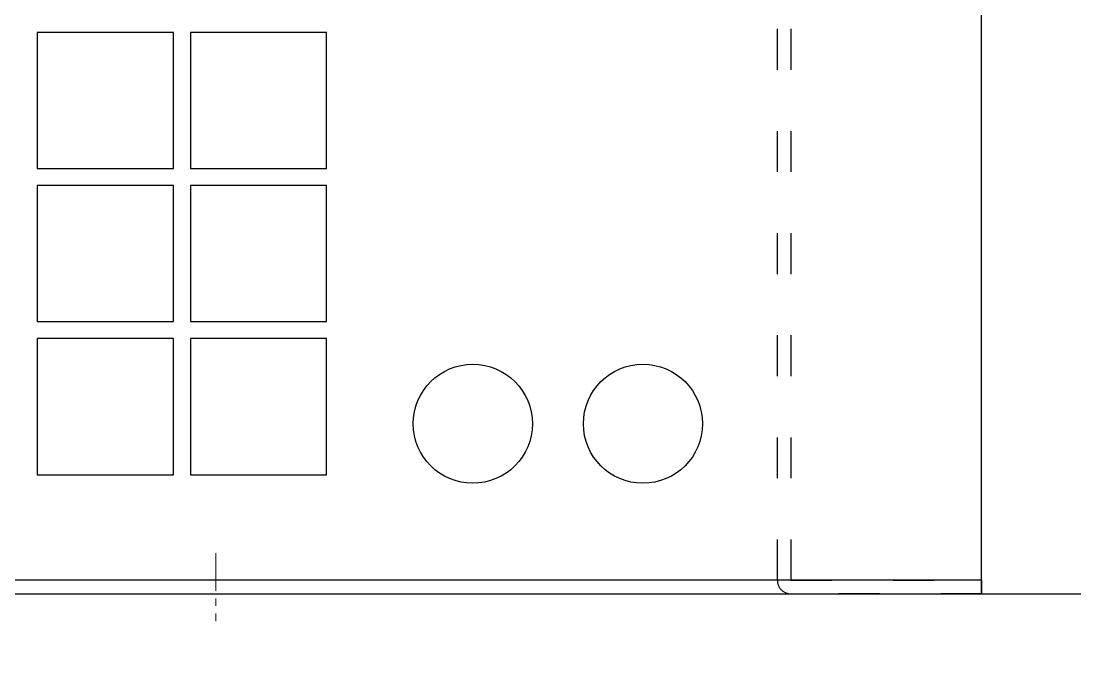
# Model space of a CAD drawing. Extents: x 59521 to 184406, y -1257 to 56672.
# Drawn here: x 71053 to 71362.7, y 17834.2 to 18022.5 of the extents above; entities that cross this region are included whole.
import ezdxf

# ---------------------------------------------------------------- set-up
doc = ezdxf.new("R2010")
doc.units = 0
doc.header["$MEASUREMENT"] = 0
doc.linetypes.add('ACAD_ISO03W100', pattern=[30, 12, -18])
doc.linetypes.add('CENTER', pattern=[50.8, 31.75, -6.35, 6.35, -6.35])
doc.layers.get('0').update_dxf_attribs({"linetype": 'CONTINUOUS'})
doc.layers.add('3中心线层', color=1, linetype='CENTER', lineweight=18)
doc.layers.add('THICK', color=7, linetype='CONTINUOUS', lineweight=0)

# ---------------------------------------------------------------- blocks, each defined once
blk = doc.blocks.new('sfsafsf')
at = {"color": 87}
blk.add_line((49935.25, -19915.5), (46935.25, -19915.5), dxfattribs=at)
for points in [[(46935.25, -19919.5), (49935.25, -19919.5), (49935.25, -19719.5), (46935.25, -19719.5)], [(49657.75, -19794.5), (49697.75, -19794.5), (49697.75, -19754.5), (49657.75, -19754.5)], [(49702.75, -19794.5), (49742.75, -19794.5), (49742.75, -19754.5), (49702.75, -19754.5)], [(49657.75, -19839.5), (49697.75, -19839.5), (49697.75, -19799.5), (49657.75, -19799.5)], [(49702.75, -19839.5), (49742.75, -19839.5), (49742.75, -19799.5), (49702.75, -19799.5)], [(49657.75, -19884.5), (49697.75, -19884.5), (49697.75, -19844.5), (49657.75, -19844.5)], [(49702.75, -19884.5), (49742.75, -19884.5), (49742.75, -19844.5), (49702.75, -19844.5)]]:
    blk.add_lwpolyline(points, close=True, dxfattribs=at)
at = {"color": 87, "linetype": 'ACAD_ISO03W100'}
blk.add_lwpolyline([(49879.25, -19719.5), (49935.25, -19719.5), (49935.25, -19723.5), (49879.25, -19723.5), (49879.25, -19915.5), (49935.25, -19915.5), (49935.25, -19919.5), (49879.25, -19919.5, -0.414214), (49875.25, -19915.5), (49875.25, -19723.5, -0.414214)], format="xyb", close=True, dxfattribs=at)
at = {"color": 87}
for centre in [(49785.75, -19869.5), (49835.75, -19869.5)]:
    blk.add_circle(centre, 17.5, dxfattribs=at)
at = {"layer": '3中心线层', "color": 87, "ltscale": 0.35}
blk.add_line((49710.25, -19907.5), (49710.25, -19927.5), dxfattribs=at)

msp = doc.modelspace()

# ---------------------------------------------------------------- linework, layer by layer
at = {"layer": 'THICK', "lineweight": -3}
msp.add_lwpolyline([(77414.239, 17854.172), (77414.239, 17709.172), (77390.239, 17709.172), (77390.239, 17604.172), (65554.239, 17604.172), (65554.239, 17709.172), (65530.239, 17709.172), (65530.239, 17854.172)], close=True, dxfattribs=at)

# ---------------------------------------------------------------- block references
at = {"color": 0}
msp.add_blockref('sfsafsf', (21399.992, 37773.67), dxfattribs=at)

doc.saveas('drawing.dxf')
